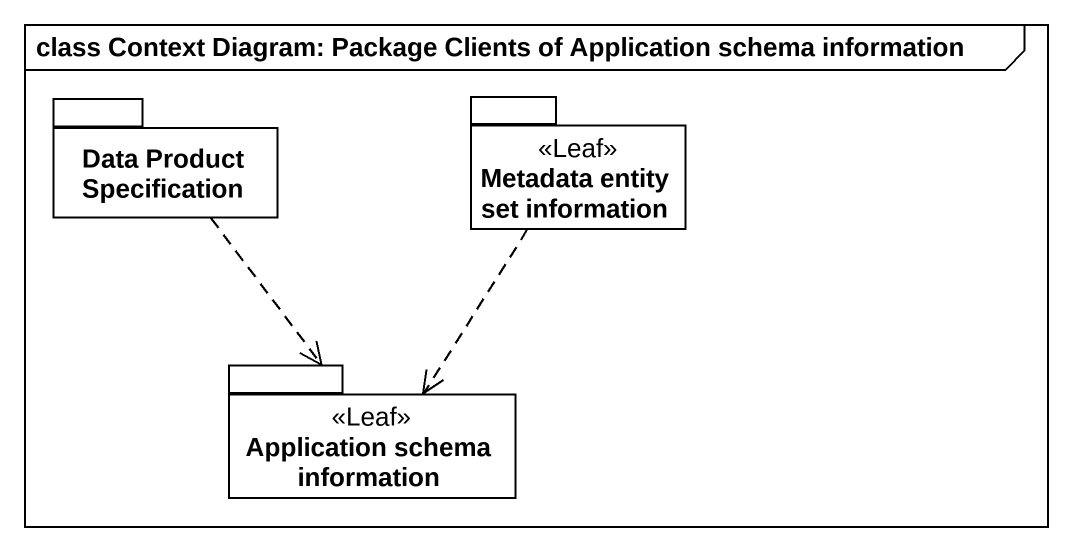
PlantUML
@startuml
mainframe class Context Diagram: Package Clients of Application schema information
package "Data Product Specification" as Data_Product_Specification {
}
package "Metadata entity set information" as Metadata_entity_set <<Leaf>> {
}
package "Application schema information" as Application_schema <<Leaf>> {
}
Data_Product_Specification ..> Application_schema
Metadata_entity_set ..> Application_schema
@enduml
